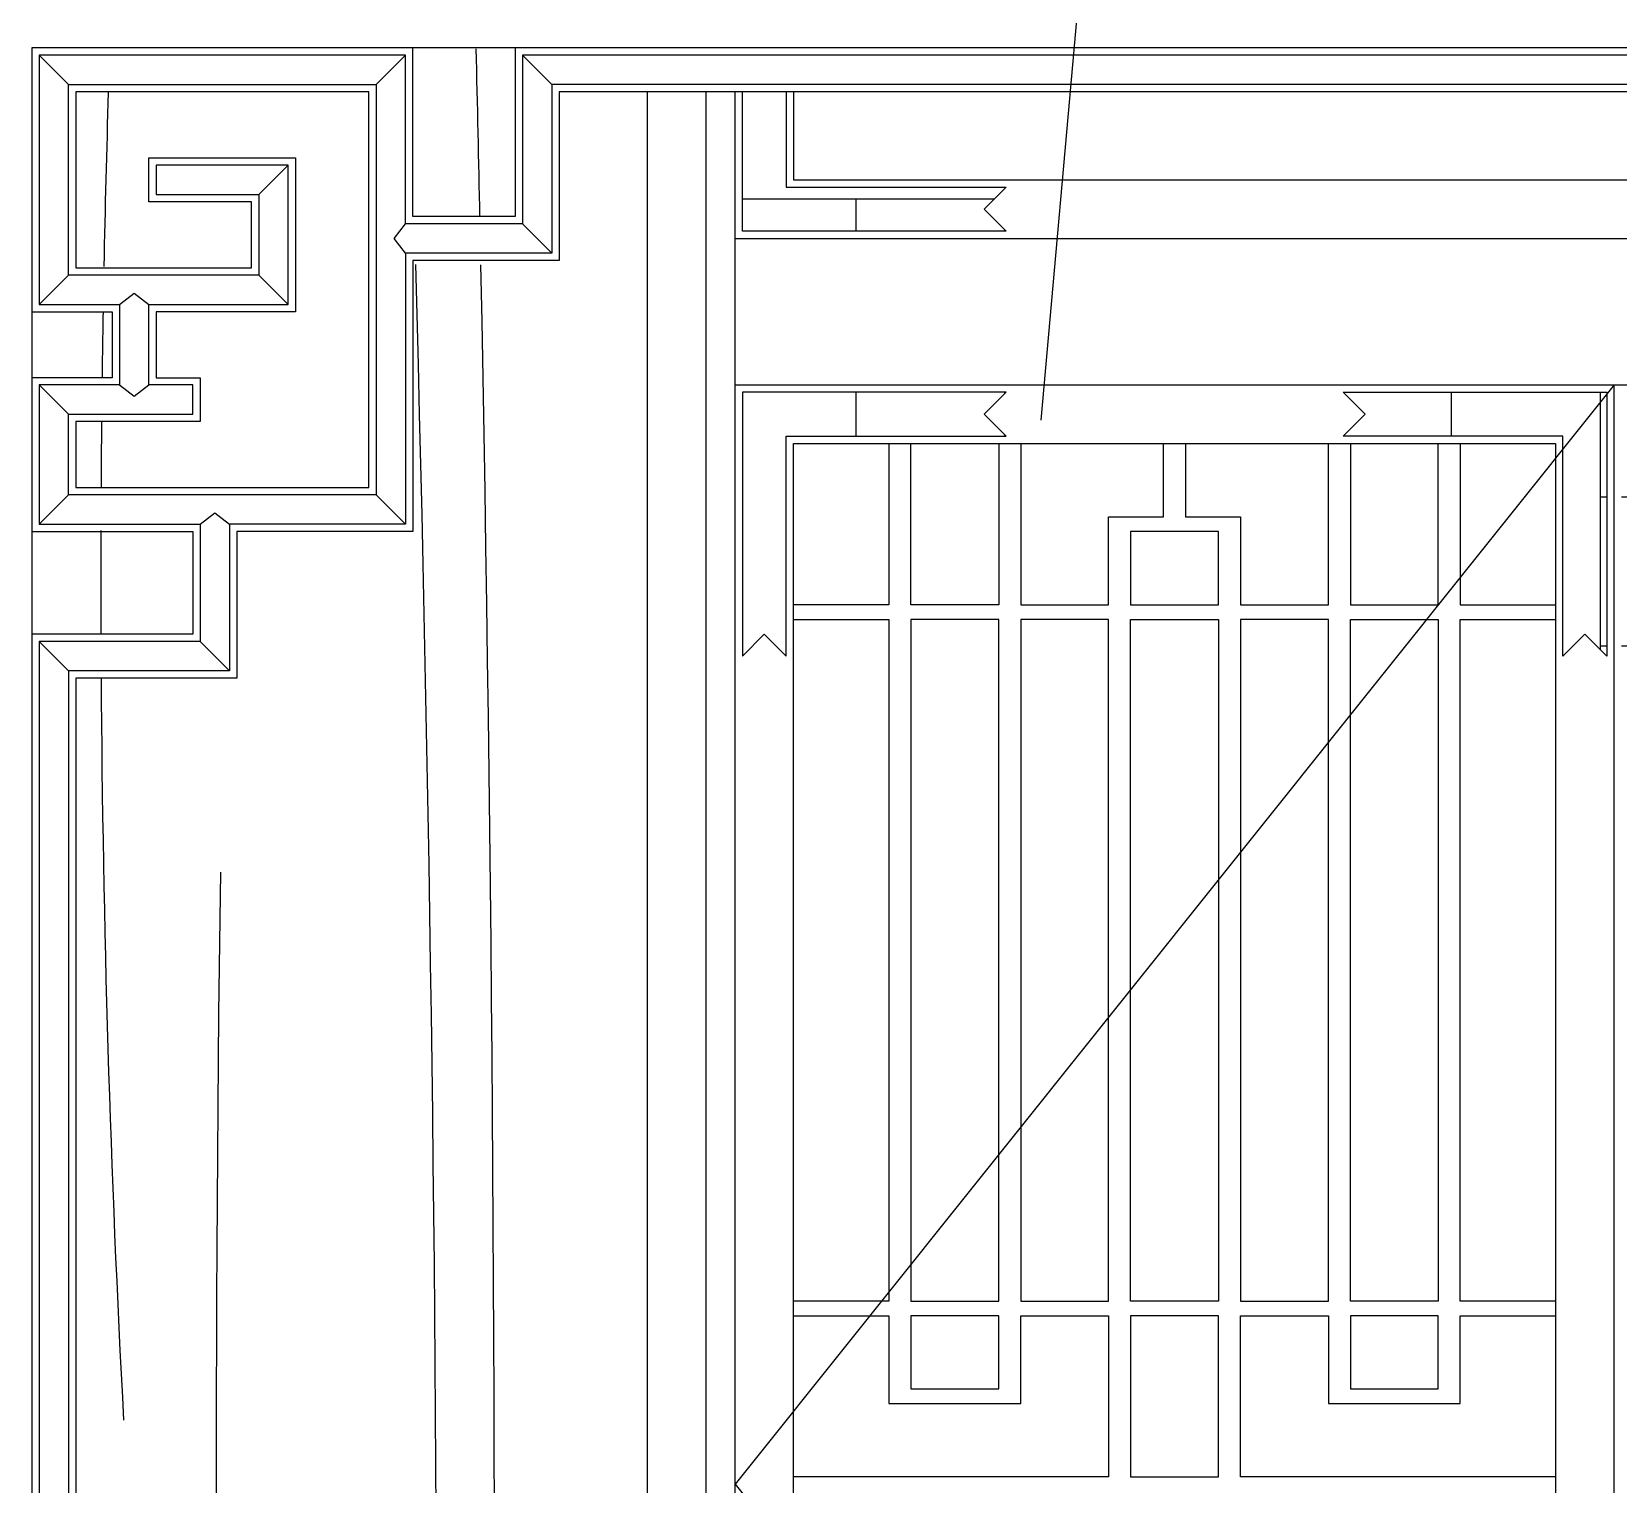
# Model space of a CAD drawing. Header units: metres. Extents: x 196 to 5438, y 102 to 7180.
# Drawn here: x 759 to 1842, y 4610 to 5601 of the extents above; entities that cross this region are included whole.
import ezdxf

# ---------------------------------------------------------------- set-up
doc = ezdxf.new("R2010")
doc.units = ezdxf.units.M
for name, color, linetype in [('3', 3, 'Continuous'), ('4', 4, 'Continuous'), ('7', 7, 'Continuous'), ('BH', 3, 'Continuous'), ('DIM', 3, 'Continuous')]:
    doc.layers.add(name, color=color, linetype=linetype)
doc.dimstyles.get("Standard").update_dxf_attribs({"dimtxt": 2.5, "dimasz": 2.5, "dimexe": 1.25, "dimexo": 0.625, "dimtad": 1, "dimcen": 2.5, "dimazin": 3, "dimtfac": 1, "dimtmove": 0, "dimatfit": 3})

msp = doc.modelspace()

# ---------------------------------------------------------------- hatches: boundary and pattern name
at = {"layer": '3'}
h = msp.add_hatch(dxfattribs=at)
h.set_pattern_fill('AR-PARQ1', scale=2)
h.paths.add_polyline_path([(2288.76, 5840.05), (2294.76, 5846.05), (1982.76, 5846.05), (1988.76, 5840.05), (1973.76, 5825.05), (2123.76, 5825.05), (2123.76, 5790.05), (2153.76, 5790.05), (2153.76, 5825.05), (2303.76, 5825.05)])
h.paths.add_polyline_path([(2153.76, 5760.05), (2123.76, 5760.05), (2123.76, 5710.05), (2153.76, 5710.05)])
h.paths.add_polyline_path([(2153.76, 5560.05), (2123.76, 5560.05), (2123.76, 5495.05), (1973.76, 5495.05), (1988.76, 5480.05), (1973.76, 5465.05), (2153.76, 5465.05), (2303.76, 5465.05), (2288.76, 5480.05), (2303.76, 5495.05), (2153.76, 5495.05)])
h.paths.add_polyline_path([(3033.76, 5560.05), (3003.76, 5560.05), (3003.76, 5495.05), (2853.76, 5495.05), (2868.76, 5480.05), (2853.76, 5465.05), (3033.76, 5465.05)])
h.paths.add_polyline_path([(3033.76, 5760.05), (3003.76, 5760.05), (3003.76, 5710.05), (3033.76, 5710.05)])
h.paths.add_polyline_path([(3003.76, 5846.05), (2862.76, 5846.05), (2868.76, 5840.05), (2853.76, 5825.05), (3003.76, 5825.05)])
h.paths.add_polyline_path([(3033.76, 5355.05), (2853.76, 5355.05), (2868.76, 5340.05), (2853.76, 5325.05), (3003.76, 5325.05), (3003.76, 5175.05), (3018.76, 5190.05), (3033.76, 5175.05)])
h.paths.add_polyline_path([(2623.76, 5355.05), (2443.76, 5355.05), (2443.76, 5175.05), (2458.75, 5190.05), (2473.76, 5175.05), (2473.76, 5325.05), (2623.76, 5325.05), (2608.76, 5340.05)])
h.paths.add_polyline_path([(2433.76, 5355.05), (2253.76, 5355.05), (2268.76, 5340.05), (2253.76, 5325.05), (2403.76, 5325.05), (2403.76, 5175.05), (2418.76, 5190.05), (2433.76, 5175.05)])
h.paths.add_polyline_path([(2023.76, 5355.05), (1843.76, 5355.05), (1843.76, 5175.05), (1858.75, 5190.05), (1873.76, 5175.05), (1873.76, 5325.05), (2023.76, 5325.05), (2008.76, 5340.05)])
h.paths.add_polyline_path([(1833.76, 5355.05), (1653.76, 5355.05), (1668.76, 5340.05), (1653.76, 5325.05), (1803.76, 5325.05), (1803.76, 5175.05), (1818.76, 5190.05), (1833.76, 5175.05)])
h = msp.add_hatch(dxfattribs=at)
h.set_pattern_fill('AR-PARQ1', scale=2)
h.paths.add_polyline_path([(1408.76, 5480.05), (1423.76, 5495.05), (1273.76, 5495.05), (1273.76, 5560.05), (1243.76, 5560.05), (1243.76, 5465.05), (1423.76, 5465.05)])
h = msp.add_hatch(dxfattribs=at)
h.set_pattern_fill('AR-PARQ1', scale=2)
h.paths.add_polyline_path([(1273.76, 5325.05), (1423.76, 5325.05), (1408.76, 5340.05), (1423.76, 5355.05), (1243.76, 5355.05), (1243.76, 5175.05), (1258.75, 5190.05), (1273.76, 5175.05)])
at = {"layer": 'BH'}
h = msp.add_hatch(dxfattribs=at)
h.set_pattern_fill('AR-RROOF', scale=200)
h.paths.add_polyline_path([(1278.76, 5760.05), (1278.76, 5710.05), (1393.76, 5710.05), (1393.76, 5760.05)])
h.paths.add_polyline_path([(1423.76, 5760.05), (1423.76, 5710.05), (1593.76, 5710.05), (1593.76, 5760.05)])
h.paths.add_polyline_path([(1743.76, 5790.05), (1743.76, 5820.05), (1278.76, 5820.05), (1278.76, 5790.05)])
h.paths.add_polyline_path([(2023.76, 5710.05), (2023.76, 5760.05), (1873.76, 5760.05), (1873.76, 5803.05), (1773.76, 5803.05), (1773.76, 5760.05), (1623.76, 5760.05), (1623.76, 5710.05)])
h.paths.add_polyline_path([(2118.76, 5790.05), (2118.76, 5820.05), (1903.76, 5820.05), (1903.76, 5790.05)])
h.paths.add_polyline_path([(2053.76, 5760.05), (2053.76, 5710.05), (2118.76, 5710.05), (2118.76, 5760.05)])
h.paths.add_polyline_path([(1278.76, 5560.05), (1278.76, 5500.05), (2118.76, 5500.05), (2118.76, 5560.05)])
h.paths.add_polyline_path([(2223.76, 5760.05), (2158.76, 5760.05), (2158.76, 5710.05), (2223.76, 5710.05)])
h.paths.add_polyline_path([(2373.76, 5790.05), (2373.76, 5820.05), (2158.76, 5820.05), (2158.76, 5790.05)])

# ---------------------------------------------------------------- linework, layer by layer
at = {"layer": '3'}
for p, q in [((783.76, 5565.05), (763.76, 5585.05)), ((993.76, 5565.05), (1013.76, 5585.05)), ((1113.76, 5565.05), (1093.76, 5585.05)), ((1118.76, 5565.05), (1113.76, 5565.05)), ((913.76, 5490.05), (933.76, 5510.05)), ((1113.76, 5450.05), (1093.76, 5470.05)), ((783.76, 5435.05), (763.76, 5415.05)), ((913.76, 5435.05), (933.76, 5415.05)), ((783.76, 5340.05), (763.76, 5360.05)), ((783.76, 5285.05), (763.76, 5265.05)), ((993.76, 5285.05), (1013.76, 5265.05)), ((763.76, 5185.05), (783.76, 5165.05)), ((873.76, 5185.05), (893.76, 5165.05))]:
    msp.add_line(p, q, dxfattribs=at)
for points in [[(3183.76, 5585.05), (1093.76, 5585.05), (1093.76, 5470.05), (1013.76, 5470.05), (1013.76, 5585.05), (763.76, 5585.05), (763.76, 5415.05), (818.76, 5415.05), (818.76, 5360.05), (763.76, 5360.05), (763.76, 5265.05), (873.76, 5265.05), (873.76, 5185.05), (763.76, 5185.05), (763.76, 2960.05)], [(3493.76, 2960.05), (3493.76, 5165.05), (3383.76, 5165.05), (3383.76, 5265.05), (3263.76, 5265.05), (3263.76, 5450.05), (3163.76, 5450.05), (3163.76, 5565.05), (1113.76, 5565.05), (1113.76, 5450.05), (1013.76, 5450.05), (1013.76, 5265.05), (893.76, 5265.05), (893.76, 5165.05), (783.76, 5165.05), (783.76, 2960.05)], [(1218.76, 5560.05), (1218.76, 3840.05), (3058.76, 3840.05), (3058.76, 5560.05)], [(1273.76, 5560.05), (1273.76, 5495.05), (1423.76, 5495.05), (1408.76, 5480.05), (1423.76, 5465.05), (1243.76, 5465.05), (1243.76, 5560.05)], [(1013.76, 5450.05), (1006.03, 5460.05), (1013.76, 5470.05)], [(818.76, 5415.05), (828.76, 5422.77), (838.76, 5415.05)], [(818.76, 5360.05), (828.76, 5352.33), (838.76, 5360.05)], [(1838.76, 5360.05), (1238.76, 4610.05), (1833.76, 3866.25)], [(1273.76, 5175.05), (1273.76, 5325.05), (1423.76, 5325.05), (1408.76, 5340.05), (1423.76, 5355.05), (1243.76, 5355.05), (1243.76, 5175.05), (1258.75, 5190.05), (1273.75, 5175.05)], [(1803.76, 5175.05), (1803.76, 5325.05), (1653.76, 5325.05), (1668.76, 5340.05), (1653.76, 5355.05), (1833.76, 5355.05), (1833.76, 5175.05), (1818.76, 5190.05), (1803.76, 5175.05)], [(1343.76, 5320.05), (1343.76, 5210.05), (1278.76, 5210.05)], [(1418.76, 5320.05), (1418.76, 5210.05), (1358.76, 5210.05), (1358.76, 5320.05)], [(1433.76, 5320.05), (1433.76, 5210.05), (1493.76, 5210.05), (1493.76, 5270.05), (1531.26, 5270.05), (1531.26, 5320.05)], [(1546.26, 5320.05), (1546.26, 5270.05), (1583.76, 5270.05), (1583.76, 5210.05), (1643.76, 5210.05), (1643.76, 5320.05)], [(1658.76, 5320.05), (1658.76, 5210.05), (1718.76, 5210.05), (1718.76, 5320.05)], [(1733.76, 5320.05), (1733.76, 5210.05), (1798.76, 5210.05)], [(873.76, 5265.05), (883.76, 5272.77), (893.76, 5265.05)], [(1278.76, 5200.05), (1343.76, 5200.05), (1343.76, 4735.05), (1278.76, 4735.05)], [(1798.76, 4735.05), (1733.76, 4735.05), (1733.76, 5200.05), (1798.76, 5200.05)], [(1278.76, 4725.05), (1343.76, 4725.05), (1343.76, 4665.05), (1433.76, 4665.05), (1433.76, 4725.05), (1493.76, 4725.05), (1493.76, 4615.05), (1278.76, 4615.05)], [(1798.76, 4615.05), (1583.76, 4615.05), (1583.76, 4725.05), (1643.76, 4725.05), (1643.76, 4665.05), (1733.76, 4665.05), (1733.76, 4725.05), (1798.76, 4725.05)]]:
    msp.add_lwpolyline(points, dxfattribs=at)
for points in [[(868.76, 5340.05), (868.76, 5360.05), (838.76, 5360.05), (838.76, 5415.05), (933.76, 5415.05), (933.76, 5510.05), (843.76, 5510.05), (843.76, 5490.05), (913.76, 5490.05), (913.76, 5435.05), (783.76, 5435.05), (783.76, 5565.05), (993.76, 5565.05), (993.76, 5285.05), (783.76, 5285.05), (783.76, 5340.05)], [(1508.76, 5210.05), (1568.76, 5210.05), (1568.76, 5260.05), (1508.76, 5260.05)], [(1358.76, 5200.05), (1358.76, 4735.05), (1418.76, 4735.05), (1418.76, 5200.05)], [(1433.76, 5200.05), (1433.76, 4735.05), (1493.76, 4735.05), (1493.76, 5200.05)], [(1508.76, 4735.05), (1508.76, 5200.05), (1568.76, 5200.05), (1568.76, 4735.05)], [(1583.76, 5200.05), (1583.76, 4735.05), (1643.76, 4735.05), (1643.76, 5200.05)], [(1658.76, 4735.05), (1658.76, 5200.05), (1718.76, 5200.05), (1718.76, 4735.05)], [(1358.76, 4725.05), (1358.76, 4675.05), (1418.76, 4675.05), (1418.76, 4725.05)], [(1508.76, 4615.05), (1568.76, 4615.05), (1568.76, 4725.05), (1508.76, 4725.05)], [(1718.76, 4675.05), (1718.76, 4725.05), (1658.76, 4725.05), (1658.76, 4675.05)]]:
    msp.add_lwpolyline(points, close=True, dxfattribs=at)
for centre, radius, start, end in [((11447.59, 5229.25), 10641.7, 178.22, 178.86), ((-37320.97, 4384.67), 38356.36, 358.32, 1.58), ((11447.59, 5229.25), 10641.7, 179.03, 179.27), ((11447.59, 5229.25), 10641.7, 179.43, 179.67), ((11447.59, 5229.25), 10641.7, 179.83, 180.21), ((11447.59, 5229.25), 10641.7, 180.37, 183.1), ((28937.79, 4631.08), 28053.08, 179.19, 183.39)]:
    msp.add_arc(centre, radius, start, end, dxfattribs=at)
at = {"layer": '4'}
for p, q in [((1088.76, 5590.05), (1018.76, 5590.05)), ((1238.76, 5460.05), (3038.76, 5460.05)), ((758.76, 5410.05), (758.76, 5365.05)), ((1838.76, 3860.05), (1838.76, 5360.05)), ((758.76, 5260.05), (758.76, 5190.05))]:
    msp.add_line(p, q, dxfattribs=at)
for points in [[(3188.76, 5590.05), (1088.76, 5590.05), (1088.76, 5475.05), (1018.76, 5475.05), (1018.76, 5590.05), (758.76, 5590.05), (758.76, 5410.05), (813.76, 5410.05), (813.76, 5365.05), (758.76, 5365.05), (758.76, 5260.05), (868.76, 5260.05), (868.76, 5190.05), (758.76, 5190.05), (758.76, 2960.05)], [(3488.76, 2960.05), (3488.76, 5160.05), (3378.76, 5160.05), (3378.76, 5260.05), (3258.76, 5260.05), (3258.76, 5445.05), (3158.76, 5445.05), (3158.76, 5560.05), (1118.76, 5560.05), (1118.76, 5445.05), (1018.76, 5445.05), (1018.76, 5260.05), (898.76, 5260.05), (898.76, 5160.05), (788.76, 5160.05), (788.76, 2960.05)], [(1178.76, 5560.05), (1178.76, 3800.05), (3098.76, 3800.05), (3098.76, 5560.05)], [(1238.76, 5360.05), (1238.76, 5560.05)]]:
    msp.add_lwpolyline(points, dxfattribs=at)
for points in [[(788.76, 5290.05), (988.76, 5290.05), (988.76, 5560.05), (788.76, 5560.05), (788.76, 5440.05), (908.76, 5440.05), (908.76, 5485.05), (838.76, 5485.05), (838.76, 5515.05), (938.76, 5515.05), (938.76, 5410.05), (843.76, 5410.05), (843.76, 5365.05), (873.76, 5365.05), (873.76, 5335.05), (788.76, 5335.05)], [(2438.76, 3860.05), (1238.76, 3860.05), (1238.76, 5360.05), (2438.76, 5360.05)]]:
    msp.add_lwpolyline(points, close=True, dxfattribs=at)
at = {"layer": '7'}
msp.add_lwpolyline([(1278.76, 5560.05), (1278.76, 5500.05), (2118.76, 5500.05), (2118.76, 5560.05)], dxfattribs=at)
msp.add_lwpolyline([(1278.76, 5320.05), (1798.76, 5320.05), (1798.76, 3900.05), (1278.76, 3900.05)], close=True, dxfattribs=at)
for start, end in [(1.18, 1.32), (358.13, 1.14)]:
    msp.add_arc((-45871.73, 4507.99), 46946.35, start, end, dxfattribs=at)

# ---------------------------------------------------------------- leaders
at = {"layer": 'DIM'}
msp.add_leader([(1447.64, 5335.98), (1542.68, 6405.03)], dimstyle='Standard', dxfattribs=at)

doc.saveas('drawing.dxf')
